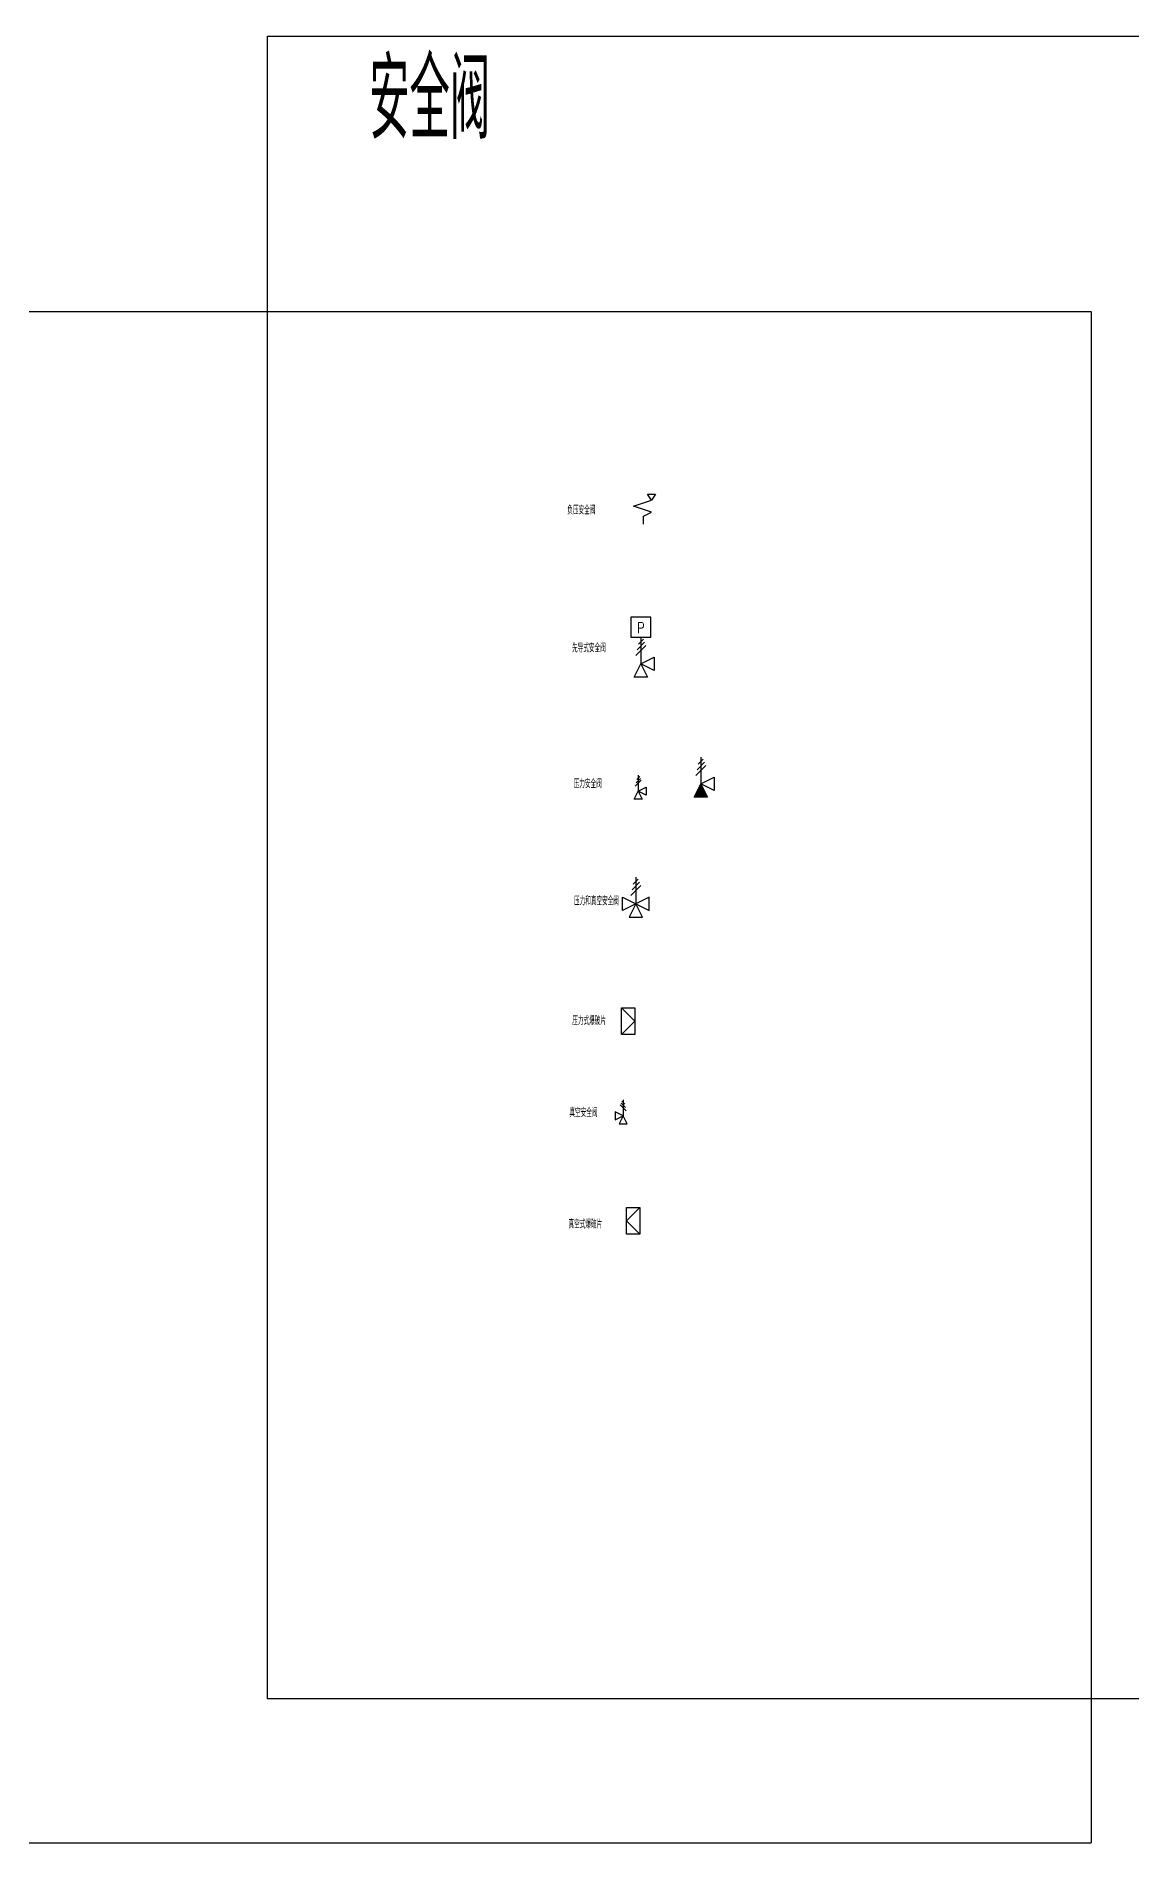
# Model space of a CAD drawing. Header units: millimetres. Extents: x -27 to 1485, y -28 to 650.
# Drawn here: x 383 to 794, y -28 to 650 of the extents above; entities that cross this region are included whole.
import ezdxf
from ezdxf.enums import TextEntityAlignment as Align

# ---------------------------------------------------------------- set-up
doc = ezdxf.new("R2010")
doc.units = ezdxf.units.MM
doc.linetypes.add('HIDDEN2', pattern=[0.1875, 0.125, -0.0625])
doc.layers.add('仪器', color=1, linetype='Continuous')
doc.layers.add('系统阀门', color=1, linetype='Continuous')
doc.layers.add('未打印', color=41, linetype='HIDDEN2', plot=False)
doc.styles.add('ROMAND', font='romand.shx', dxfattribs={"width": 0.7, "height": 3, "bigfont": 'gbcbig.shx'})
doc.styles.add('SIMPLEX', font='SIMPLEX', dxfattribs={"height": 0.2, "bigfont": 'gbcbig.shx'})

# ---------------------------------------------------------------- blocks, each defined once
blk = doc.blocks.new('负压安全阀')
at = {"color": 0}
for p, q in [((-3.75, 6.75), (3, 9)), ((1.5, 11.25), (4.5, 11.25)), ((3, 9), (1.5, 11.25)), ((4.5, 11.25), (3, 9)), ((3, 4.5), (-3.75, 6.75)), ((0, 3), (3, 4.5)), ((0, 0), (0, 3))]:
    blk.add_line(p, q, dxfattribs=at)
blk = doc.blocks.new('PIP 带遥感器的先导式安全阀')
at = {"color": 0, "linetype": 'ByBlock', "lineweight": -2}
for p, q in [((0.375, 1.75), (-0.375, 1.75)), ((-0.375, 1.75), (-0.375, 1)), ((0.375, 1), (0.375, 1.75)), ((-0.375, 1), (0.375, 1)), ((0.189, 0.689), (-0.189, 0.311)), ((0.141, 0.808), (-0.141, 0.525)), ((0.094, 0.928), (-0.094, 0.739))]:
    blk.add_line(p, q, dxfattribs=at)
blk.add_lwpolyline([(0, 1), (0, 0), (0.5, 0.25), (0.5, -0.25), (0, 0), (0.25, -0.5), (-0.25, -0.5), (0, 0)], dxfattribs=at)
at = {"color": 0, "linetype": 'ByBlock', "lineweight": -2, "style": 'SIMPLEX', "width": 0.800315, "flags": 8}
blk.add_attdef('PNPAttribute0', text='', height=0.4, dxfattribs=at).set_placement((0, 1.35), align=Align.MIDDLE)
blk = doc.blocks.new('PIP 释放压力 - 安全阀')
at = {"color": 0, "linetype": 'ByBlock', "lineweight": -2}
for p, q in [((-1.5, -3), (0, 0)), ((1.13, 4.13), (-1.13, 1.87)), ((0.85, 4.85), (-0.85, 3.15)), ((0.57, 5.57), (-0.57, 4.43)), ((0, 6), (0, 0)), ((0, 0), (3, 1.5)), ((3, -1.5), (0, 0)), ((0, 0), (1.5, -3)), ((3, 1.5), (3, -1.5)), ((1.5, -3), (-1.5, -3))]:
    blk.add_line(p, q, dxfattribs=at)
blk = doc.blocks.new('CNPE压力安全阀样式')
h = blk.add_hatch()
h.set_pattern_fill('ANGLE')
h.set_pattern_definition([(0, (-7128.7976, -2590.14), (0, 6.985), [5.08, -1.905]), (90, (-7128.7976, -2590.14), (-6.985, 4e-16), [5.08, -1.905])])
h.paths.add_polyline_path([(0, 0), (-0.25, -0.5), (0.25, -0.5)])
at = {"linetype": 'ByBlock', "lineweight": -2}
h = blk.add_hatch(color=0, dxfattribs=at)
h.dxf.hatch_style = 1
h.paths.add_polyline_path([(0, 0), (-0.25, -0.5), (0.25, -0.5)])
at = {"color": 0, "linetype": 'ByBlock', "lineweight": -2}
for p, q in [((0.189, 0.689), (-0.189, 0.311)), ((0.141, 0.808), (-0.141, 0.525)), ((0.094, 0.928), (-0.094, 0.739))]:
    blk.add_line(p, q, dxfattribs=at)
blk.add_lwpolyline([(0, 1), (0, 0), (0.5, 0.25), (0.5, -0.25), (0, 0), (0.25, -0.5), (-0.25, -0.5), (0, 0)], dxfattribs=at)
blk = doc.blocks.new('PIP 压力和真空安全阀')
at = {"color": 0, "linetype": 'ByBlock', "lineweight": -2}
for p, q in [((-0.189, 0.311), (0.189, 0.689)), ((-0.141, 0.525), (0.141, 0.808)), ((-0.094, 0.739), (0.094, 0.928))]:
    blk.add_line(p, q, dxfattribs=at)
blk.add_lwpolyline([(0, 1), (0, 0), (-0.5, -0.25), (-0.5, 0.25), (0.5, -0.25), (0.5, 0.25), (0, 0), (-0.25, -0.5), (0.25, -0.5), (0, 0)], dxfattribs=at)
blk = doc.blocks.new('PIP 破裂膜片 - 释放压力')
at = {"color": 0, "linetype": 'ByBlock', "lineweight": -2}
blk.add_lwpolyline([(-0.25, 0.5), (0.249998, 0.5), (0.249998, -0.499996), (-0.25, -0.499996), (-0.25, 0.5), (0.249998, 0.000002), (-0.25, -0.499996)], dxfattribs=at)
blk = doc.blocks.new('PIP 真空安全阀')
at = {"color": 0, "linetype": 'ByBlock', "lineweight": -2}
for p, q in [((-1.13, 4.13), (1.13, 1.87)), ((-0.85, 4.85), (0.85, 3.15)), ((-0.57, 5.57), (0.57, 4.43))]:
    blk.add_line(p, q, dxfattribs=at)
blk.add_lwpolyline([(0, 6), (0, 0), (-3, 1.5), (-3, -1.5), (0, 0), (-1.5, -3), (1.5, -3), (0, 0)], dxfattribs=at)
blk = doc.blocks.new('PIP 破裂膜片 - 释放真空')
at = {"color": 0, "linetype": 'ByBlock', "lineweight": -2}
blk.add_lwpolyline([(0.249998, -0.5), (-0.25, -0.5), (-0.25, 0.5), (0.249998, 0.5), (0.249998, -0.5), (-0.25, 0.000002), (0.249998, 0.5)], dxfattribs=at)

msp = doc.modelspace()

# ---------------------------------------------------------------- linework, layer by layer
msp.add_lwpolyline([(469.71, 649.86), (1484.75, 649.86), (1484.75, 26.49), (469.71, 26.49)], close=True)
at = {"layer": '未打印'}
msp.add_lwpolyline([(-27.49, -27.5), (778.51, -27.5), (778.51, 546.5), (-27.49, 546.5)], close=True, dxfattribs=at)

# ---------------------------------------------------------------- block references
at = {"layer": '仪器', "linetype": 'ByBlock'}
ref = msp.add_blockref('PIP 带遥感器的先导式安全阀', (609.67, 414.54), dxfattribs=dict(at, xscale=10, yscale=10, zscale=10))
ref.add_attrib('PNPAttribute0', 'P', dxfattribs={"layer": '0', "color": 0, "linetype": 'ByBlock', "lineweight": -2, "height": 4, "style": 'SIMPLEX', "width": 0.800315}).set_placement((609.67, 428.04), align=Align.MIDDLE)
at = {"layer": '仪器', "linetype": 'ByBlock', "xscale": 10, "yscale": 10, "zscale": 10}
for name, p in [('CNPE压力安全阀样式', (632.11, 369.55)), ('PIP 压力和真空安全阀', (607.75, 324.55)), ('PIP 破裂膜片 - 释放压力', (604.94, 280.57)), ('PIP 破裂膜片 - 释放真空', (606.81, 205.72))]:
    msp.add_blockref(name, p, dxfattribs=at)
at = {"layer": '仪器', "linetype": 'ByBlock'}
for name, p in [('PIP 释放压力 - 安全阀', (608.7, 366.74)), ('PIP 真空安全阀', (603.07, 245.02))]:
    msp.add_blockref(name, p, dxfattribs=at)
at = {"layer": '系统阀门', "linetype": 'ByBlock'}
msp.add_blockref('负压安全阀', (610.6, 466.93), dxfattribs=at)

# ---------------------------------------------------------------- texts
at = {"style": 'ROMAND', "width": 0.7}
for s, height, p in [('安全阀', 30, (507.84, 611.29)), ('负压安全阀', 3, (582.11, 470.55)), ('先导式安全阀', 3, (583.9, 418.84)), ('压力安全阀', 3, (584.51, 367.94)), ('压力和真空安全阀', 3, (584.63, 324.01)), ('压力式爆破片', 3, (583.96, 279.12)), ('真空安全阀', 3, (582.9, 244.68)), ('真空式爆破片', 3, (582.56, 202.87))]:
    msp.add_text(s, height=height, dxfattribs=at).set_placement(p)

doc.saveas('drawing.dxf')
